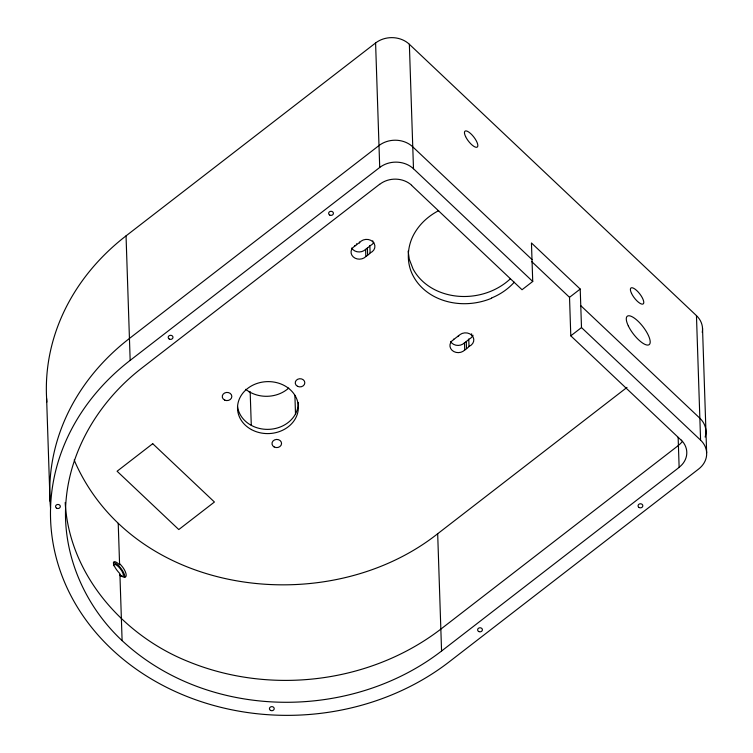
<?xml version="1.0" encoding="UTF-8"?>
<svg xmlns="http://www.w3.org/2000/svg" width="753" height="753" viewBox="0 0 753 753"><rect width="100%" height="100%" fill="white"/><g stroke="black" fill="none" stroke-linecap="round" stroke-linejoin="round"><path stroke-width="1.13" d="M46.855 402.064A239.228 204.195 -1.9 0 1 126.043 235.868L375.587 42.977A23.927 20.416 -1.9 0 1 409.359 44.276L696.459 315.629A23.927 20.416 -1.9 0 1 702.248 332.431M696.459 315.629L700.582 440.129A23.927 20.416 -1.9 0 1 698.709 468.978L449.165 661.878A239.228 204.195 -1.9 0 1 111.416 648.907A239.228 204.195 -1.9 0 1 130.165 360.367L379.719 167.467A23.927 20.416 -1.9 0 1 413.491 168.766L532.729 281.471L522.036 289.736L411.552 185.313M379.606 184.278L142.035 367.906C100.149 400.088 69.878 448.844 65.916 502.119C61.991 553.888 84.477 605.478 122.108 640.634C207.706 720.357 350.107 721.628 441.569 651.025L679.14 467.387L678.142 437.333M681.136 440.119L570.793 335.829L569.522 297.322L580.215 289.058L531.449 242.965L532.729 281.471M570.793 335.829L581.495 327.564L580.215 289.058M74.227 459.867L75.008 462.031C135.032 597.054 328.026 620.397 437.681 533.736L626.995 387.4M678.415 445.475L440.844 629.113C370.156 683.291 270.6 695.245 188.429 661.623C123.163 635.617 69.06 574.558 65.191 502.486M491.605 298.244C473.788 305.699 452.704 305.727 435.3 297.059A55.534 47.401 -1.9 0 1 413.312 276.191C405.867 262.571 406.978 245.299 415.091 232.225A63.017 53.783 -1.9 0 1 438.67 210.642M532.004 259.559L412.766 146.854A23.927 20.416 -1.9 0 0 378.994 145.555L129.441 338.455A239.228 204.195 -1.9 0 0 50.555 508.143M580.761 305.643L699.857 418.216A23.927 20.416 -1.9 0 1 705.137 437.069M531.684 261.564L569.522 297.322M581.495 327.564L700.582 440.129M408.135 251.097L409.303 259.296L413.068 268.99A55.534 47.401 -1.9 0 0 435.055 289.858C452.468 298.527 473.543 298.499 491.37 291.044A63.111 53.868 -1.9 0 0 510.449 278.723M706.653 452.713L702.521 328.214M471.632 333.805L471.679 335.16A8.377 7.144 -1.9 0 1 469.006 346.418A8.377 7.144 -1.9 0 1 466.512 348.648A8.377 7.144 -1.9 0 1 464.723 350.023A8.377 7.144 -1.9 0 1 452.073 350.314A8.377 7.144 -1.9 0 1 453.673 339.584L453.664 339.132M473.025 335.254A8.377 7.144 -1.9 0 1 468.771 339.217L469.006 346.418M468.771 339.217A8.377 7.144 -1.9 0 1 466.267 341.448L466.512 348.648M466.267 341.448A8.377 7.144 -1.9 0 1 464.488 342.822L464.723 350.023M458.276 335.405L458.304 336.299A8.377 7.144 -1.9 0 0 455.461 338.201A8.377 7.144 -1.9 0 0 453.673 339.584M437.681 533.736L441.569 651.025M409.359 44.276L413.491 168.766M375.587 42.977L379.719 167.467M372.763 240.791L372.791 241.694A8.377 7.144 -1.9 0 1 370.118 252.942A8.377 7.144 -1.9 0 1 367.624 255.182A8.377 7.144 -1.9 0 1 365.836 256.557A8.377 7.144 -1.9 0 1 353.185 256.848A8.377 7.144 -1.9 0 1 354.785 246.109L354.776 245.666M373.799 242.438A8.377 7.144 -1.9 0 1 369.883 245.742L370.118 252.942M369.883 245.742A8.377 7.144 -1.9 0 1 367.379 247.982L367.624 255.182M367.379 247.982A8.377 7.144 -1.9 0 1 365.6 249.356L365.836 256.557M359.388 241.929L359.416 242.833A8.377 7.144 -1.9 0 0 356.574 244.734A8.377 7.144 -1.9 0 0 354.785 246.109M356.536 243.831L356.574 244.734M294.894 395.316L295.505 413.905M251.286 425.351L250.184 392.304A4.782 1.412 -61.5 0 0 248.942 391.786M126.043 235.868L130.165 360.367M118.221 523.344L119.586 564.374M119.915 574.341L122.108 640.634M46.62 398.572L50.027 501.159M681.211 440.063A22.618 19.305 -1.9 0 1 679.074 467.321M379.681 184.344A22.618 19.305 -1.9 0 1 411.637 185.247M682.463 441.305A22.618 19.305 -1.9 0 1 678.349 445.409M365.6 249.356A8.377 7.144 -1.9 0 1 351.651 248.01M359.416 242.833A8.377 7.144 -1.9 0 1 372.791 241.694M464.488 342.822A8.377 7.144 -1.9 0 1 450.539 341.476M458.304 336.299A8.377 7.144 -1.9 0 1 471.679 335.16M119.896 573.626A9.563 2.843 51.1 0 1 113.421 563.028A9.563 2.843 51.1 0 1 119.605 564.835M119.548 563.677A9.563 3.586 53.5 0 1 126.203 575.038A9.563 3.586 53.5 0 1 119.915 574.774M514.261 282.196A61.85 52.795 -1.9 0 1 491.483 298.019M298.244 402.686A30.44 25.988 -1.9 0 1 269.696 429.304A30.44 25.988 -1.9 0 1 237.543 406.451M288.719 388.077A30.44 25.979 -1.9 0 1 245.704 389.31M113.439 562.566A9.573 3.219 52.3 0 1 121.064 568.553A9.573 3.219 52.3 0 1 124.697 577.306M113.468 565.719A7.417 2.494 52.3 0 1 117.826 566.115A7.417 2.494 52.3 0 1 123.247 574.266A7.417 2.494 52.3 0 1 119.896 575.386M152.727 443.696L117.092 471.237L178.79 529.557L214.426 502.016L152.727 443.696M274.148 446.953A4.782 4.085 -1.9 0 0 281.547 443.696A4.782 4.085 -1.9 0 0 274.61 439.884A4.782 4.085 -1.9 0 0 274.148 446.953M297.482 386.289A4.782 4.085 -1.9 0 0 304.814 382.919A4.782 4.085 -1.9 0 0 297.802 379.211A4.782 4.085 -1.9 0 0 297.482 386.289M224.752 400.116A4.782 4.085 -1.9 0 0 231.83 396.37A4.782 4.085 -1.9 0 0 224.554 393.038A4.782 4.085 -1.9 0 0 224.752 400.116M251.417 429.577A30.44 25.988 -1.9 0 0 298.348 408.644A30.44 25.988 -1.9 0 0 254.081 384.595A30.44 25.988 -1.9 0 0 251.417 429.577M465.599 136.594A10.043 3.379 52.3 0 0 477.176 147.127A10.043 3.379 52.3 0 0 470.663 133.582A10.043 3.379 52.3 0 0 465.599 136.594M631.541 293.435A10.043 3.379 52.3 0 0 643.118 303.977A10.043 3.379 52.3 0 0 636.605 290.423A10.043 3.379 52.3 0 0 631.541 293.435M56.626 508.209A2.391 2.043 -1.9 0 0 60.315 506.581A2.391 2.043 -1.9 0 0 56.852 504.679A2.391 2.043 -1.9 0 0 56.626 508.209M169.284 339.066A2.391 2.043 -1.9 0 0 172.983 337.438A2.391 2.043 -1.9 0 0 169.51 335.527A2.391 2.043 -1.9 0 0 169.284 339.066M329.71 215.057A2.391 2.043 -1.9 0 0 333.41 213.428A2.391 2.043 -1.9 0 0 329.936 211.527A2.391 2.043 -1.9 0 0 329.71 215.057M270.515 710.39A2.391 2.043 -1.9 0 0 274.214 708.761A2.391 2.043 -1.9 0 0 270.751 706.851A2.391 2.043 -1.9 0 0 270.515 710.39M478.71 631.532A2.391 2.043 -1.9 0 0 482.4 629.903A2.391 2.043 -1.9 0 0 478.936 627.993A2.391 2.043 -1.9 0 0 478.71 631.532M639.128 507.522A2.391 2.043 -1.9 0 0 642.827 505.894A2.391 2.043 -1.9 0 0 639.363 503.992A2.391 2.043 -1.9 0 0 639.128 507.522M628.341 325.945A17.94 6.033 52.3 0 0 649.011 344.752A17.94 6.033 52.3 0 0 637.377 320.562A17.94 6.033 52.3 0 0 628.341 325.945"/></g></svg>
